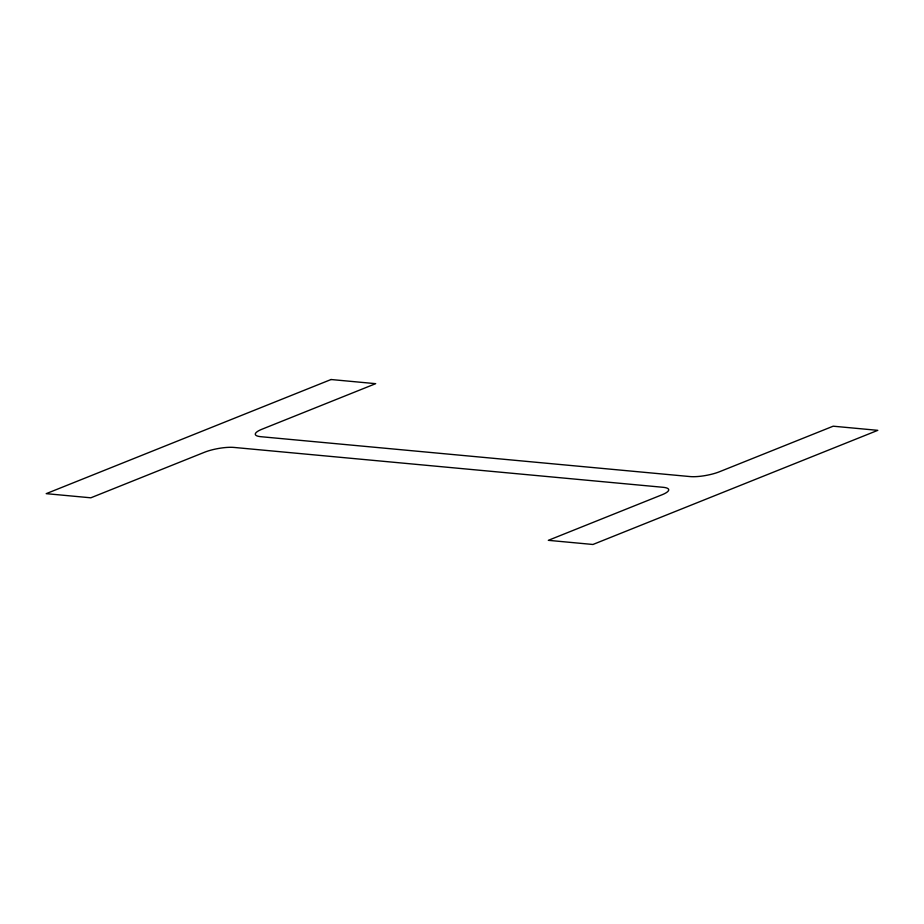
<?xml version="1.0" encoding="UTF-8"?>
<svg xmlns="http://www.w3.org/2000/svg" width="924" height="924" viewBox="0 0 924 924"><rect width="100%" height="100%" fill="white"/><g stroke="black" fill="none" stroke-linecap="round" stroke-linejoin="round"><path stroke-width="1.39" d="M331.058 379.521L46.2 493.659L90.818 497.805L204.493 452.263A21.24 5.07 -10.4 0 1 234.049 447.435L663.143 487.306A21.24 5.07 -10.4 0 1 662.011 494.779L548.325 540.332L592.942 544.479L877.8 430.341L833.182 426.195L719.507 471.737A21.24 5.07 -10.4 0 1 689.951 476.565L260.857 436.694A21.24 5.07 -10.4 0 1 261.989 429.221L375.675 383.668L331.058 379.521"/></g></svg>
